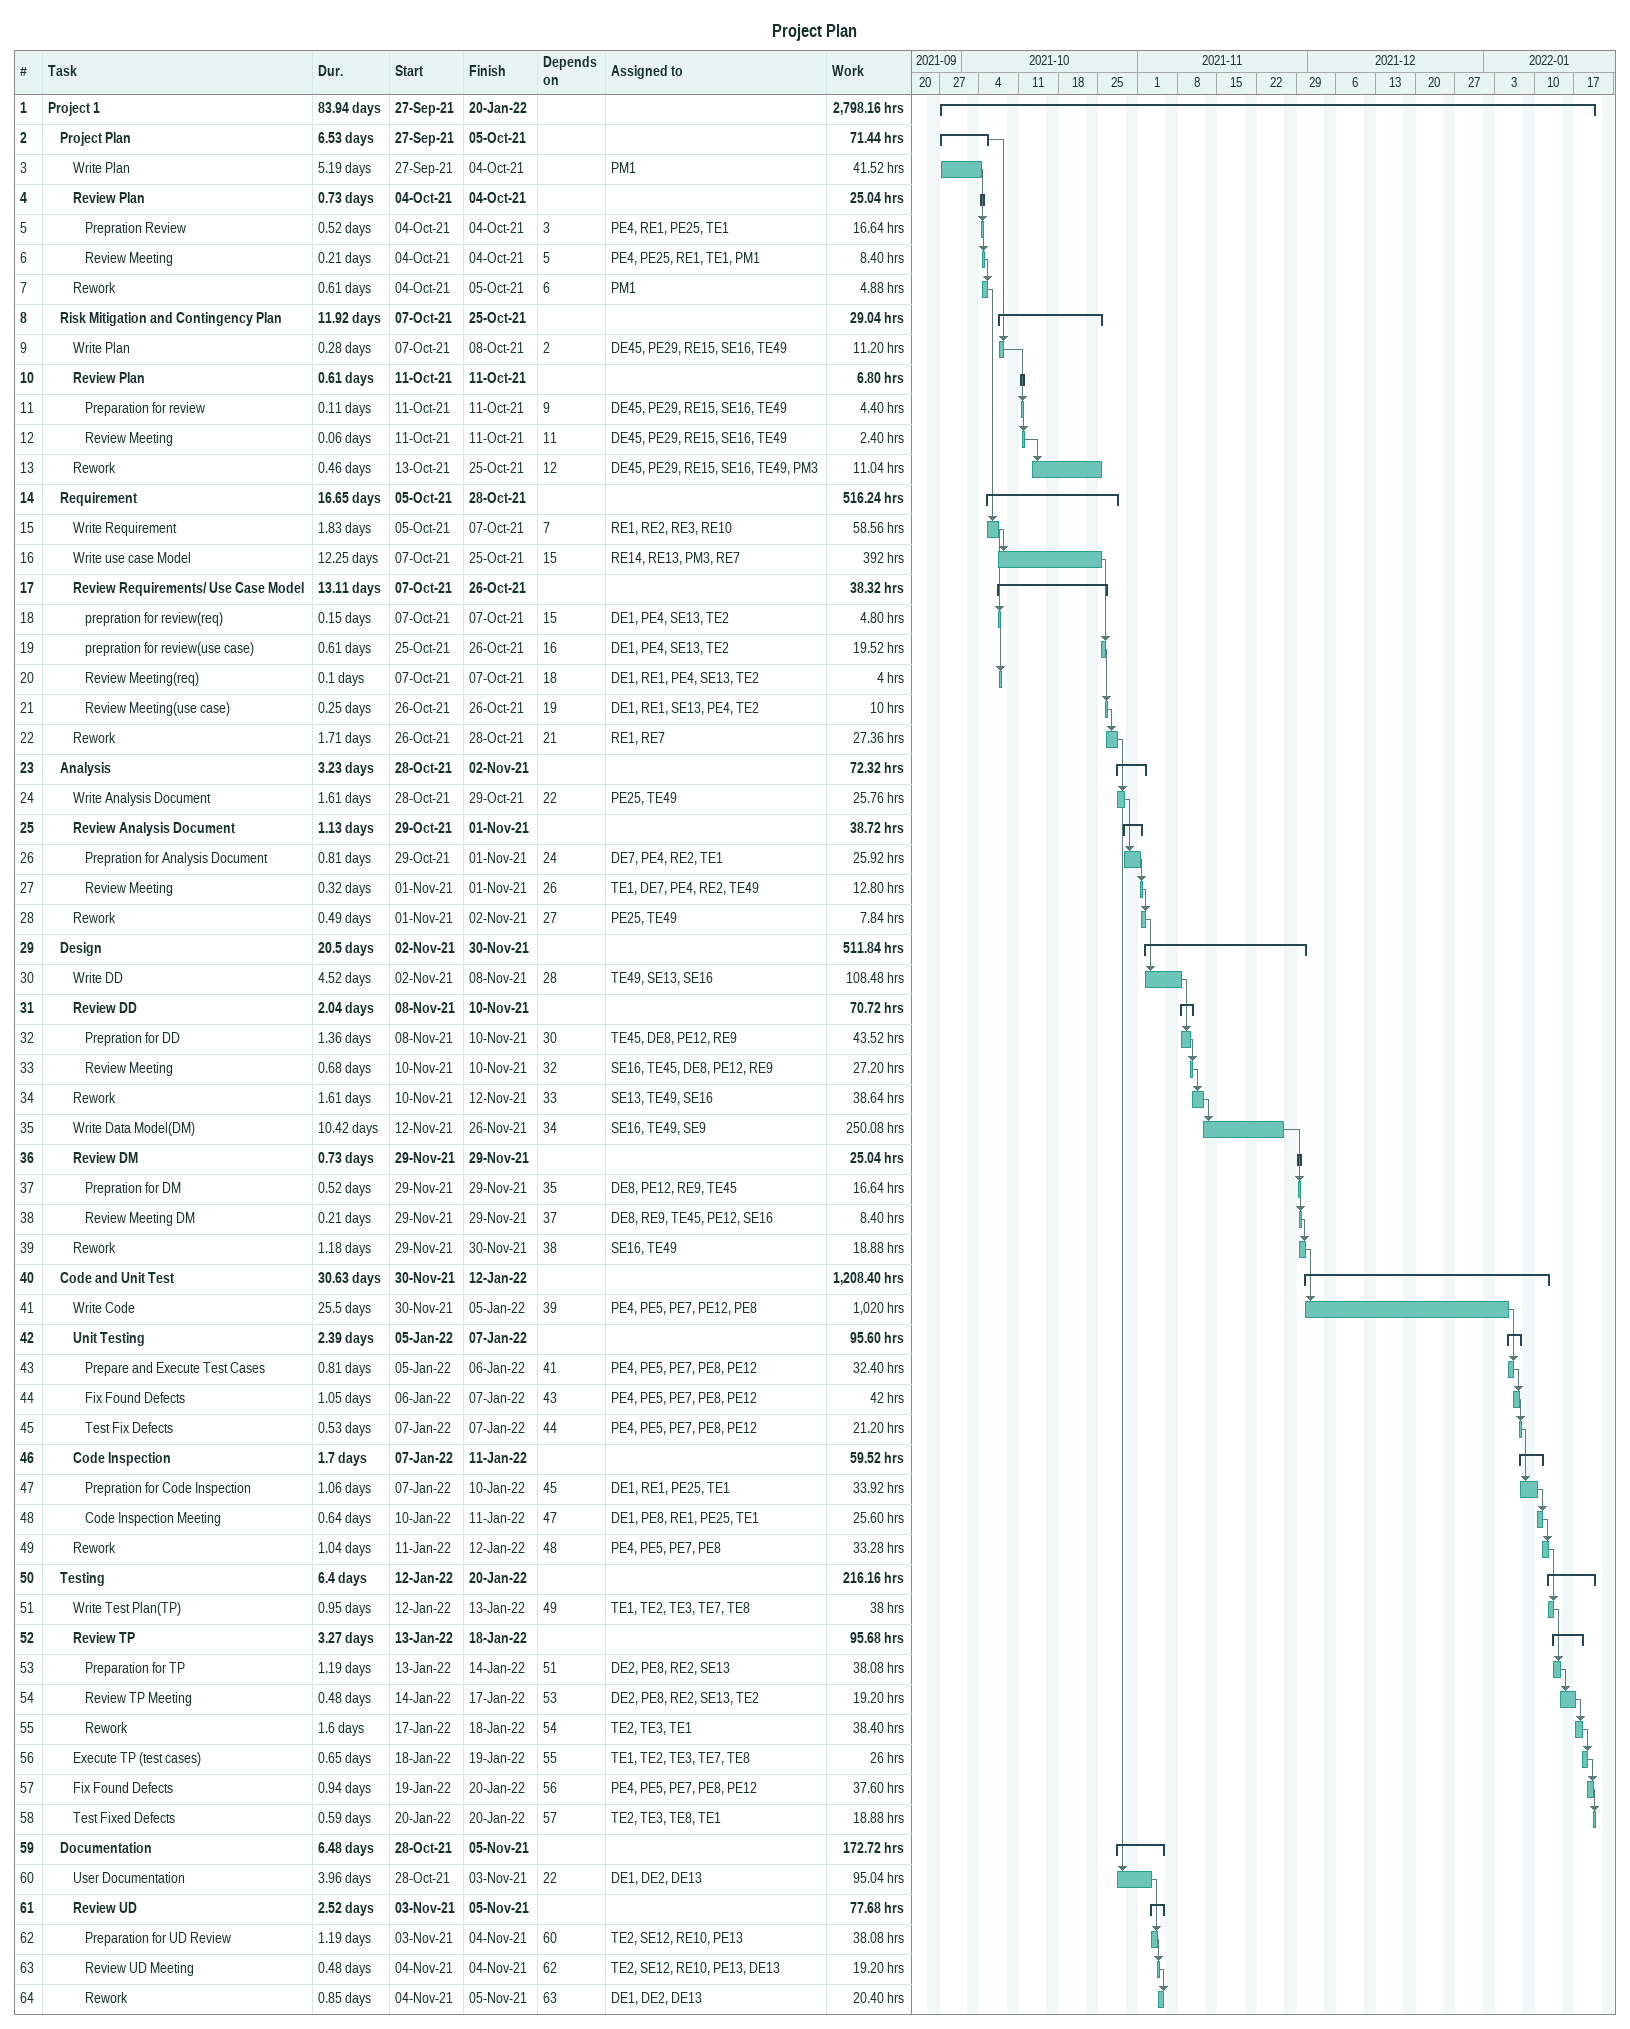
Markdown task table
Project Plan

| ID | Level | Task | Duration | Start | Finish | Predecessors | Resources | Work (h) |
|---|---|---|---|---|---|---|---|---|
| 1 | 1 | **Project 1** | 83.94d | 2021-09-27 | 2022-01-20 |  |  | 2798.16 |
| 2 | 2 | **Project Plan** | 6.53d | 2021-09-27 | 2021-10-05 |  |  | 71.44 |
| 3 | 3 | Write Plan | 5.19d | 2021-09-27 | 2021-10-04 |  | PM1 | 41.52 |
| 4 | 3 | **Review Plan** | 0.73d | 2021-10-04 | 2021-10-04 |  |  | 25.04 |
| 5 | 4 | Prepration Review | 0.52d | 2021-10-04 | 2021-10-04 | 3 | PE4, RE1, PE25, TE1 | 16.64 |
| 6 | 4 | Review Meeting | 0.21d | 2021-10-04 | 2021-10-04 | 5 | PE4, PE25, RE1, TE1, PM1 | 8.40 |
| 7 | 3 | Rework | 0.61d | 2021-10-04 | 2021-10-05 | 6 | PM1 | 4.88 |
| 8 | 2 | **Risk Mitigation and Contingency Plan** | 11.92d | 2021-10-07 | 2021-10-25 |  |  | 29.04 |
| 9 | 3 | Write Plan | 0.28d | 2021-10-07 | 2021-10-08 | 2 | DE45, PE29, RE15, SE16, TE49 | 11.20 |
| 10 | 3 | **Review Plan** | 0.61d | 2021-10-11 | 2021-10-11 |  |  | 6.80 |
| 11 | 4 | Preparation for review | 0.11d | 2021-10-11 | 2021-10-11 | 9 | DE45, PE29, RE15, SE16, TE49 | 4.40 |
| 12 | 4 | Review Meeting | 0.06d | 2021-10-11 | 2021-10-11 | 11 | DE45, PE29, RE15, SE16, TE49 | 2.40 |
| 13 | 3 | Rework | 0.46d | 2021-10-13 | 2021-10-25 | 12 | DE45, PE29, RE15, SE16, TE49, PM3 | 11.04 |
| 14 | 2 | **Requirement** | 16.65d | 2021-10-05 | 2021-10-28 |  |  | 516.24 |
| 15 | 3 | Write Requirement | 1.83d | 2021-10-05 | 2021-10-07 | 7 | RE1, RE2, RE3, RE10 | 58.56 |
| 16 | 3 | Write use case Model | 12.25d | 2021-10-07 | 2021-10-25 | 15 | RE14, RE13, PM3, RE7 | 392 |
| 17 | 3 | **Review Requirements/ Use Case Model** | 13.11d | 2021-10-07 | 2021-10-26 |  |  | 38.32 |
| 18 | 4 | prepration for review(req) | 0.15d | 2021-10-07 | 2021-10-07 | 15 | DE1, PE4, SE13, TE2 | 4.80 |
| 19 | 4 | prepration for review(use case) | 0.61d | 2021-10-25 | 2021-10-26 | 16 | DE1, PE4, SE13, TE2 | 19.52 |
| 20 | 4 | Review Meeting(req) | 0.1d | 2021-10-07 | 2021-10-07 | 18 | DE1, RE1, PE4, SE13, TE2 | 4 |
| 21 | 4 | Review Meeting(use case) | 0.25d | 2021-10-26 | 2021-10-26 | 19 | DE1, RE1, SE13, PE4, TE2 | 10 |
| 22 | 3 | Rework | 1.71d | 2021-10-26 | 2021-10-28 | 21 | RE1, RE7 | 27.36 |
| 23 | 2 | **Analysis** | 3.23d | 2021-10-28 | 2021-11-02 |  |  | 72.32 |
| 24 | 3 | Write Analysis Document | 1.61d | 2021-10-28 | 2021-10-29 | 22 | PE25, TE49 | 25.76 |
| 25 | 3 | **Review Analysis Document** | 1.13d | 2021-10-29 | 2021-11-01 |  |  | 38.72 |
| 26 | 4 | Prepration for Analysis Document | 0.81d | 2021-10-29 | 2021-11-01 | 24 | DE7, PE4, RE2, TE1 | 25.92 |
| 27 | 4 | Review Meeting | 0.32d | 2021-11-01 | 2021-11-01 | 26 | TE1, DE7, PE4, RE2, TE49 | 12.80 |
| 28 | 3 | Rework | 0.49d | 2021-11-01 | 2021-11-02 | 27 | PE25, TE49 | 7.84 |
| 29 | 2 | **Design** | 20.5d | 2021-11-02 | 2021-11-30 |  |  | 511.84 |
| 30 | 3 | Write DD | 4.52d | 2021-11-02 | 2021-11-08 | 28 | TE49, SE13, SE16 | 108.48 |
| 31 | 3 | **Review DD** | 2.04d | 2021-11-08 | 2021-11-10 |  |  | 70.72 |
| 32 | 4 | Prepration for DD | 1.36d | 2021-11-08 | 2021-11-10 | 30 | TE45, DE8, PE12, RE9 | 43.52 |
| 33 | 4 | Review Meeting | 0.68d | 2021-11-10 | 2021-11-10 | 32 | SE16, TE45, DE8, PE12, RE9 | 27.20 |
| 34 | 3 | Rework | 1.61d | 2021-11-10 | 2021-11-12 | 33 | SE13, TE49, SE16 | 38.64 |
| 35 | 3 | Write Data Model(DM) | 10.42d | 2021-11-12 | 2021-11-26 | 34 | SE16, TE49, SE9 | 250.08 |
| 36 | 3 | **Review DM** | 0.73d | 2021-11-29 | 2021-11-29 |  |  | 25.04 |
| 37 | 4 | Prepration for DM | 0.52d | 2021-11-29 | 2021-11-29 | 35 | DE8, PE12, RE9, TE45 | 16.64 |
| 38 | 4 | Review Meeting DM | 0.21d | 2021-11-29 | 2021-11-29 | 37 | DE8, RE9, TE45, PE12, SE16 | 8.40 |
| 39 | 3 | Rework | 1.18d | 2021-11-29 | 2021-11-30 | 38 | SE16, TE49 | 18.88 |
| 40 | 2 | **Code and Unit Test** | 30.63d | 2021-11-30 | 2022-01-12 |  |  | 1208.40 |
| 41 | 3 | Write Code | 25.5d | 2021-11-30 | 2022-01-05 | 39 | PE4, PE5, PE7, PE12, PE8 | 1020 |
| 42 | 3 | **Unit Testing** | 2.39d | 2022-01-05 | 2022-01-07 |  |  | 95.60 |
| 43 | 4 | Prepare and Execute Test Cases | 0.81d | 2022-01-05 | 2022-01-06 | 41 | PE4, PE5, PE7, PE8, PE12 | 32.40 |
| 44 | 4 | Fix Found Defects | 1.05d | 2022-01-06 | 2022-01-07 | 43 | PE4, PE5, PE7, PE8, PE12 | 42 |
| 45 | 4 | Test Fix Defects | 0.53d | 2022-01-07 | 2022-01-07 | 44 | PE4, PE5, PE7, PE8, PE12 | 21.20 |
| 46 | 3 | **Code Inspection** | 1.7d | 2022-01-07 | 2022-01-11 |  |  | 59.52 |
| 47 | 4 | Prepration for Code Inspection | 1.06d | 2022-01-07 | 2022-01-10 | 45 | DE1, RE1, PE25, TE1 | 33.92 |
| 48 | 4 | Code Inspection Meeting | 0.64d | 2022-01-10 | 2022-01-11 | 47 | DE1, PE8, RE1, PE25, TE1 | 25.60 |
| 49 | 3 | Rework | 1.04d | 2022-01-11 | 2022-01-12 | 48 | PE4, PE5, PE7, PE8 | 33.28 |
| 50 | 2 | **Testing** | 6.4d | 2022-01-12 | 2022-01-20 |  |  | 216.16 |
| 51 | 3 | Write Test Plan(TP) | 0.95d | 2022-01-12 | 2022-01-13 | 49 | TE1, TE2, TE3, TE7, TE8 | 38 |
| 52 | 3 | **Review TP** | 3.27d | 2022-01-13 | 2022-01-18 |  |  | 95.68 |
| 53 | 4 | Preparation for TP | 1.19d | 2022-01-13 | 2022-01-14 | 51 | DE2, PE8, RE2, SE13 | 38.08 |
| 54 | 4 | Review TP Meeting | 0.48d | 2022-01-14 | 2022-01-17 | 53 | DE2, PE8, RE2, SE13, TE2 | 19.20 |
| 55 | 4 | Rework | 1.6d | 2022-01-17 | 2022-01-18 | 54 | TE2, TE3, TE1 | 38.40 |
| 56 | 3 | Execute TP (test cases) | 0.65d | 2022-01-18 | 2022-01-19 | 55 | TE1, TE2, TE3, TE7, TE8 | 26 |
| 57 | 3 | Fix Found Defects | 0.94d | 2022-01-19 | 2022-01-20 | 56 | PE4, PE5, PE7, PE8, PE12 | 37.60 |
| 58 | 3 | Test Fixed Defects | 0.59d | 2022-01-20 | 2022-01-20 | 57 | TE2, TE3, TE8, TE1 | 18.88 |
| 59 | 2 | **Documentation** | 6.48d | 2021-10-28 | 2021-11-05 |  |  | 172.72 |
| 60 | 3 | User Documentation | 3.96d | 2021-10-28 | 2021-11-03 | 22 | DE1, DE2, DE13 | 95.04 |
| 61 | 3 | **Review UD** | 2.52d | 2021-11-03 | 2021-11-05 |  |  | 77.68 |
| 62 | 4 | Preparation for UD Review | 1.19d | 2021-11-03 | 2021-11-04 | 60 | TE2, SE12, RE10, PE13 | 38.08 |
| 63 | 4 | Review UD Meeting | 0.48d | 2021-11-04 | 2021-11-04 | 62 | TE2, SE12, RE10, PE13, DE13 | 19.20 |
| 64 | 4 | Rework | 0.85d | 2021-11-04 | 2021-11-05 | 63 | DE1, DE2, DE13 | 20.40 |
